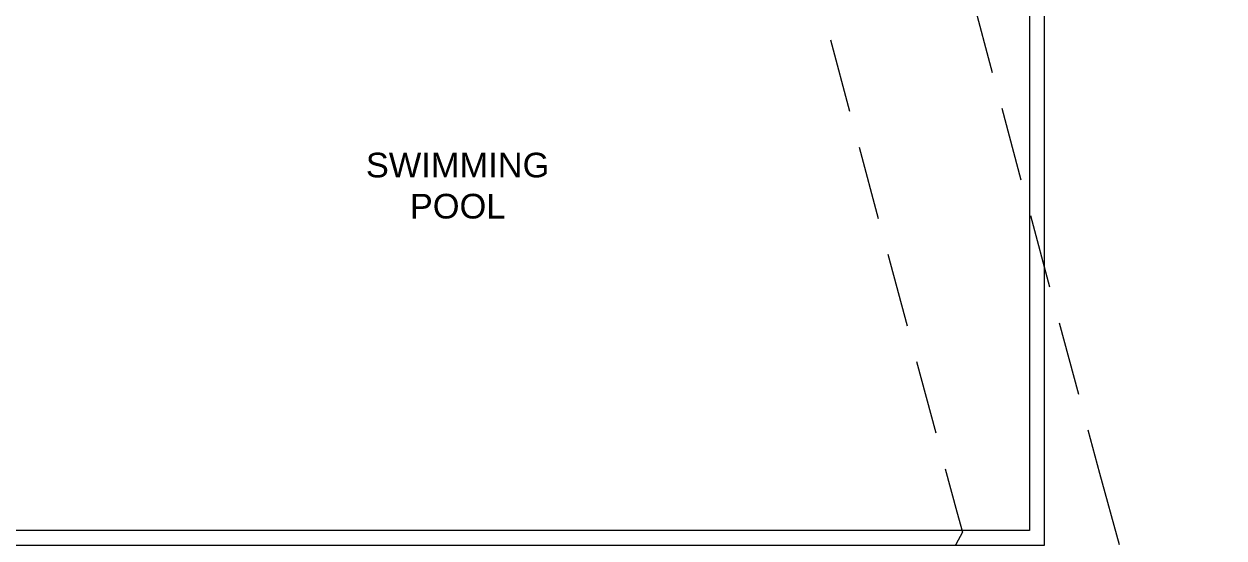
# Model space of a CAD drawing. Header units: inches. Extents: x 27644242 to 29761523, y -859349 to 216979.
# Drawn here: x 29108087 to 29120264, y -316659 to -311450 of the extents above; entities that cross this region are included whole.
import ezdxf

# ---------------------------------------------------------------- set-up
doc = ezdxf.new("R2010")
doc.units = ezdxf.units.IN
doc.header["$MEASUREMENT"] = 0
doc.linetypes.add('01-Xref Col Podium Lvl-1$0$HIDDEN', pattern=[0.375, 0.25, -0.125])
doc.layers.add('RVA Site Boundary', color=17, linetype='Continuous', lineweight=15)
doc.layers.add('WALL', color=7, linetype='Continuous', lineweight=20)
doc.layers.add('text', color=7, linetype='Continuous')
doc.styles.add('AMITS', font='arial.ttf')

msp = doc.modelspace()

# ---------------------------------------------------------------- linework, layer by layer
at = {"layer": 'RVA Site Boundary', "color": 252, "linetype": '01-Xref Col Podium Lvl-1$0$HIDDEN', "ltscale": 3000}
for points in [[(29117718.7, -311216.8), (29119000.2, -316001.7), (29119215.6, -316784.5), (29117086.3, -320710.5), (29120128.5, -323571.1), (29120264, -327783.5), (29119608, -329166.7), (29119396.5, -329148.3), (29112326.4, -328534.2), (29110333.9, -328279.6), (29110024.9, -326671.9), (29106866.2, -326088.2), (29106629.4, -326044.5), (29097502.2, -323828.9), (29091800.9, -325657.3), (29090486.5, -326000.5), (29084527.9, -325833.9), (29078613.6, -326028.7), (29077895.4, -326094.1), (29070593.9, -326511), (29062280.8, -327267.7)], [(29116271.1, -311609.9), (29117552.6, -316394.8), (29117609.1, -316600.3), (29115216.7, -321011.5), (29118649.2, -324239.1), (29118753.1, -327468.8), (29118699.3, -327582.1), (29112486.4, -327042.5), (29111601.8, -326929.4), (29111304.6, -325383), (29107138.7, -324613.2), (29106942.8, -324577), (29097446, -322271.6), (29091382, -324216.3), (29090314.6, -324495.1), (29084524.2, -324333.2), (29078520.7, -324530.9), (29077784.5, -324598), (29070483.2, -325014.9), (29062056.4, -325781.9)]]:
    msp.add_lwpolyline(points, dxfattribs=at)
at = {"layer": 'WALL', "ltscale": 500}
for points in [[(29106239.4, -311509.2), (29106239.4, -308834), (29118439.4, -308834), (29118439.4, -316734), (29107889.4, -316734.2)], [(29106389.4, -311509.2), (29106389.4, -308984), (29118289.4, -308984), (29118289.4, -316584), (29107889.4, -316584.2)]]:
    msp.add_lwpolyline(points, dxfattribs=at)

# ---------------------------------------------------------------- texts
at = {"layer": 'text', "ltscale": 100, "insert": (29110817, -312754.3), "char_height": 250, "width": 3339.927, "attachment_point": 1, "style": 'AMITS'}
msp.add_mtext('\\pxqc;SWIMMING \\P\\pi1,l-1;POOL', dxfattribs=at)

doc.saveas('drawing.dxf')
